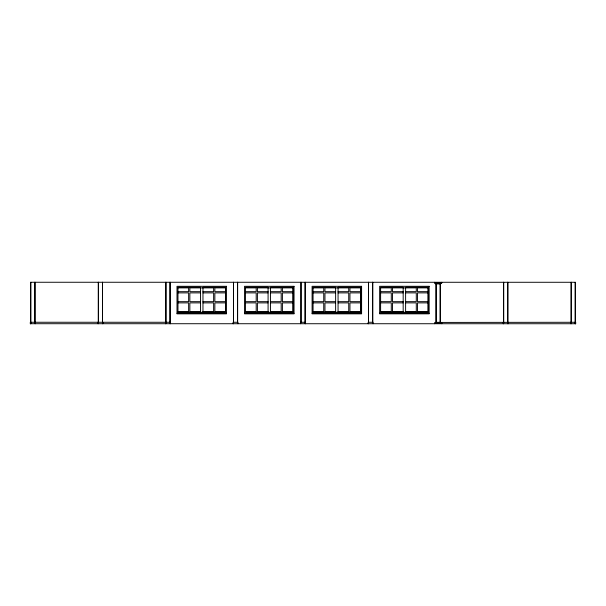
<?xml version="1.0" encoding="UTF-8"?>
<svg xmlns="http://www.w3.org/2000/svg" width="606" height="606" viewBox="0 0 606 606"><rect width="100%" height="100%" fill="white"/><g stroke="black" fill="none" stroke-linecap="round" stroke-linejoin="round"><path stroke-width="0.91" d="M34.951 322.256L34.951 282.267L34.951 323.718M98.354 322.256L98.354 282.267L98.354 323.718M102.505 322.256L102.505 282.267L102.505 323.718M165.908 322.256L165.908 282.267L165.908 323.733M170.051 323.733L170.051 282.282L170.051 322.271M202.972 312.272L202.972 287.282L225.523 287.282L225.523 312.272L177.975 312.272L177.975 287.282L200.533 287.282L200.533 312.272M233.454 323.733L233.454 282.282L233.454 322.271M237.597 322.793L237.597 282.282L237.597 322.271M270.518 312.272L270.518 287.282L293.077 287.282L293.077 312.272L245.521 312.272L245.521 287.282L268.079 287.282L268.079 312.272M301 322.793L301 282.282L301 322.271M305.144 323.733L305.144 282.282L305.144 322.271M338.065 312.272L338.065 287.282L360.623 287.282L360.623 312.272L313.067 312.272L313.067 287.282L335.626 287.282L335.626 312.272M368.546 323.733L368.546 282.282L368.546 322.263M372.69 322.786L372.69 282.267L372.69 322.263M405.611 312.264L405.611 287.267L428.169 287.267L428.169 312.264L380.613 312.264L380.613 287.267L403.172 287.267L403.172 312.264M436.093 321.839L436.093 284.153M440.236 322.278L440.236 284.146M503.639 322.278L503.639 282.282L503.639 323.74M507.79 322.278L507.79 282.282L507.79 323.74M571.185 322.278L571.185 282.282L571.185 323.74M441.827 282.282L441.213 283.449L435.116 283.449L434.51 282.282M434.51 323.74L435.116 322.574L441.213 322.574L441.827 323.74M435.729 283.676L440.607 283.676M435.729 322.354L440.607 322.354M434.51 283.017L441.827 283.017M435.729 283.744L440.607 283.744M177.975 287.888L188.64 287.888L188.64 291.668L177.975 291.668M225.523 287.888L214.857 287.888L214.857 291.668L225.523 291.668L225.523 287.282M245.521 287.888L256.194 287.888L256.194 291.668L245.521 291.668M293.077 287.888L282.404 287.888L282.404 291.668L293.077 291.668L293.077 287.282M313.067 287.888L323.74 287.888L323.74 291.668L313.067 291.668M360.623 287.888L349.95 287.888L349.95 291.668L360.623 291.668L360.623 287.282M380.613 287.88L391.287 287.88L391.287 291.66L380.613 291.66M428.169 287.88L417.504 287.88L417.504 291.66L428.169 291.66L428.169 287.267M200.533 291.668L189.86 291.668L189.86 287.888L213.638 287.888L213.638 291.668L202.972 291.668M268.079 291.668L257.414 291.668L257.414 287.888L281.184 287.888L281.184 291.668L270.518 291.668M335.626 291.668L324.96 291.668L324.96 287.888L348.73 287.888L348.73 291.668L338.065 291.668M403.172 291.66L392.506 291.66L392.506 287.88L416.284 287.88L416.284 291.66L405.611 291.66M177.975 292.887L188.64 292.887L188.64 301.667L177.975 301.667M200.533 292.887L189.86 292.887L189.86 301.667L200.533 301.667M202.972 292.887L213.638 292.887L213.638 301.667L202.972 301.667M225.523 292.887L214.857 292.887L214.857 301.667L225.523 301.667L225.523 292.281M245.521 292.887L256.194 292.887L256.194 301.667L245.521 301.667M268.079 292.887L257.414 292.887L257.414 301.667L268.079 301.667M270.518 292.887L281.184 292.887L281.184 301.667L270.518 301.667M293.077 292.887L282.404 292.887L282.404 301.667L293.077 301.667L293.077 292.281M313.067 292.887L323.74 292.887L323.74 301.667L313.067 301.667M335.626 292.887L324.96 292.887L324.96 301.667L335.626 301.667M338.065 292.887L348.73 292.887L348.73 301.667L338.065 301.667M360.623 292.887L349.95 292.887L349.95 301.667L360.623 301.667L360.623 292.281M380.613 292.88L391.287 292.88L391.287 301.659L380.613 301.659M403.172 292.88L392.506 292.88L392.506 301.659L403.172 301.659M405.611 292.88L416.284 292.88L416.284 301.659L405.611 301.659M428.169 292.88L417.504 292.88L417.504 301.659L428.169 301.659L428.169 292.266M177.975 302.886L188.64 302.886L188.64 311.666L177.975 311.666M200.533 302.886L189.86 302.886L189.86 311.666L200.533 311.666M202.972 302.886L213.638 302.886L213.638 311.666L202.972 311.666M225.523 302.886L214.857 302.886L214.857 311.666L225.523 311.666L225.523 302.273M245.521 302.886L256.194 302.886L256.194 311.666L245.521 311.666M268.079 302.886L257.414 302.886L257.414 311.666L268.079 311.666M270.518 302.886L281.184 302.886L281.184 311.666L270.518 311.666M293.077 302.886L282.404 302.886L282.404 311.666L293.077 311.666L293.077 302.273M313.067 302.886L323.74 302.886L323.74 311.666L313.067 311.666M335.626 302.886L324.96 302.886L324.96 311.666L335.626 311.666M338.065 302.886L348.73 302.886L348.73 311.666L338.065 311.666M360.623 302.886L349.95 302.886L349.95 311.666L360.623 311.666L360.623 302.273M380.613 302.879L391.287 302.879L391.287 311.658L380.613 311.658M403.172 302.879L392.506 302.879L392.506 311.658L403.172 311.658M405.611 302.879L416.284 302.879L416.284 311.658L405.611 311.658M428.169 302.879L417.504 302.879L417.504 311.658L428.169 311.658L428.169 302.265M176.997 313.226L226.5 313.226M244.544 313.226L294.046 313.226M312.098 313.226L361.6 313.226M379.644 313.219L429.146 313.219M434.51 323.006L441.827 323.006M575.556 322.271L575.556 323.733M575.336 323.74L575.336 282.282L30.664 282.26L30.664 323.718M575.192 282.282L575.192 323.733M570.822 322.278L570.822 323.74M508.154 322.278L508.154 323.74M503.275 322.278L503.275 323.74M440.91 283.449L435.426 283.449M440.91 322.574L435.426 322.574M440.759 283.6L435.578 283.6M440.236 283.994L440.236 322.036M436.093 283.994L436.093 322.036M435.578 322.43L575.7 322.278L575.7 323.74L30.3 323.718L30.3 322.256L170.415 322.271L170.415 323.733M373.061 323.725L373.061 322.263L368.183 322.263L368.183 323.725M305.507 323.733L305.507 322.271L300.637 322.271L300.637 323.733M237.961 323.733L237.961 322.271L233.083 322.271L233.083 323.733M165.536 322.271L165.536 323.733M102.868 322.256L102.868 323.718M97.99 322.256L97.99 323.718M35.322 322.256L35.322 323.718M30.808 282.267L30.808 323.718M30.444 322.256L30.444 323.718M226.5 286.305L176.997 286.305L176.997 313.84L226.5 313.84L226.5 286.305M294.046 286.305L244.544 286.305L244.544 313.84L294.046 313.84L294.046 286.305M361.6 286.305L312.098 286.305L312.098 313.84L361.6 313.84L361.6 286.305M429.146 286.297L379.644 286.297L379.644 313.832L429.146 313.832L429.146 286.297"/></g></svg>
